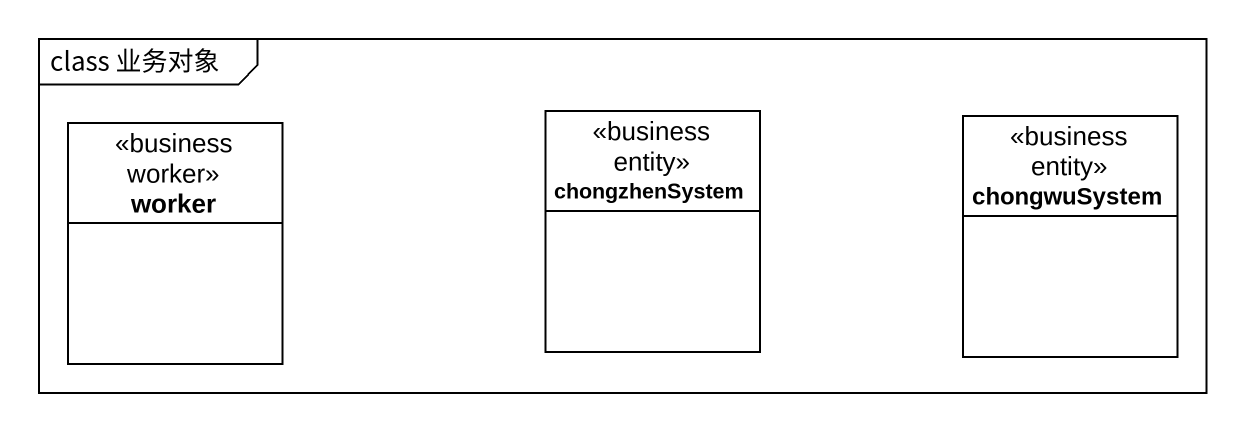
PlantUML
@startuml
mainframe class 业务对象
hide circle
hide empty members
class worker <<business worker>>
class chongzhenSystem <<business entity>>
class chongwuSystem <<business entity>>
@enduml
